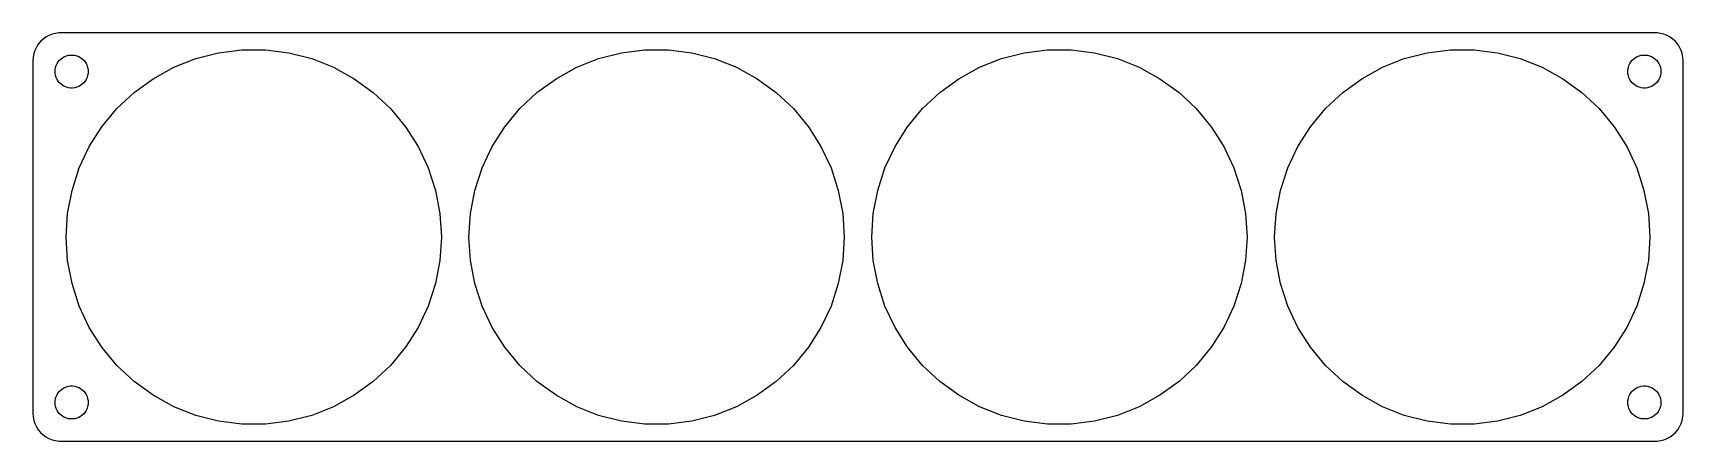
# Model space of a CAD drawing. Header units: metres. Extents: x -150 to 150, y -37 to 37.
import ezdxf

# ---------------------------------------------------------------- set-up
doc = ezdxf.new("R2010")
doc.units = ezdxf.units.M

msp = doc.modelspace()

# ---------------------------------------------------------------- linework, layer by layer
for p, q in [((-147.179, 36.2216), (-147.687, 35.8526)), ((-146.629, 36.5241), (-147.179, 36.2216)), ((-146.045, 36.7553), (-146.629, 36.5241)), ((-145.437, 36.9114), (-146.045, 36.7553)), ((-144.814, 36.9901), (-145.437, 36.9114)), ((144.814, 36.9901), (-144.814, 36.9901)), ((145.437, 36.9114), (144.814, 36.9901)), ((146.045, 36.7553), (145.437, 36.9114)), ((146.629, 36.5241), (146.045, 36.7553)), ((147.179, 36.2216), (146.629, 36.5241)), ((147.687, 35.8526), (147.179, 36.2216)), ((-149.343, 33.2434), (-149.461, 32.6267)), ((-149.149, 33.8406), (-149.343, 33.2434)), ((-148.882, 34.4088), (-149.149, 33.8406)), ((-148.545, 34.9389), (-148.882, 34.4088)), ((-148.145, 35.4227), (-148.545, 34.9389)), ((-147.687, 35.8526), (-148.145, 35.4227)), ((-143.427, 32.8532), (-143.062, 32.9469)), ((-143.062, 32.9469), (-142.688, 32.9941)), ((-142.688, 32.9941), (-142.312, 32.9941)), ((-142.312, 32.9941), (-141.938, 32.9469)), ((-141.938, 32.9469), (-141.573, 32.8532)), ((-120.007, 32.3359), (-115.871, 33.3978)), ((-115.871, 33.3978), (-111.635, 33.9329)), ((-111.635, 33.9329), (-107.365, 33.9329)), ((-107.365, 33.9329), (-103.129, 33.3978)), ((-103.129, 33.3978), (-98.9934, 32.3359)), ((-47.0066, 32.3359), (-42.871, 33.3978)), ((-42.871, 33.3978), (-38.6349, 33.9329)), ((-38.6349, 33.9329), (-34.3651, 33.9329)), ((-34.3651, 33.9329), (-30.129, 33.3978)), ((-30.129, 33.3978), (-25.9934, 32.3359)), ((25.9934, 32.3359), (30.129, 33.3978)), ((30.129, 33.3978), (34.3651, 33.9329)), ((34.3651, 33.9329), (38.6349, 33.9329)), ((38.6349, 33.9329), (42.871, 33.3978)), ((42.871, 33.3978), (47.0066, 32.3359)), ((98.9934, 32.3359), (103.129, 33.3978)), ((103.129, 33.3978), (107.365, 33.9329)), ((107.365, 33.9329), (111.635, 33.9329)), ((111.635, 33.9329), (115.871, 33.3978)), ((115.871, 33.3978), (120.007, 32.3359)), ((141.573, 32.8532), (141.938, 32.9469)), ((141.938, 32.9469), (142.312, 32.9941)), ((142.312, 32.9941), (142.688, 32.9941)), ((142.688, 32.9941), (143.062, 32.9469)), ((143.062, 32.9469), (143.427, 32.8532)), ((148.145, 35.4227), (147.687, 35.8526)), ((148.545, 34.9389), (148.145, 35.4227)), ((148.882, 34.4088), (148.545, 34.9389)), ((149.149, 33.8406), (148.882, 34.4088)), ((149.343, 33.2434), (149.149, 33.8406)), ((149.461, 32.6267), (149.343, 33.2434)), ((-149.461, 32.6267), (-149.5, 32)), ((-149.5, 32), (-149.5, -32)), ((-145.5, 30), (-145.476, 30.376)), ((-145.476, 29.624), (-145.5, 30)), ((-145.476, 30.376), (-145.406, 30.7461)), ((-145.406, 30.7461), (-145.289, 31.1044)), ((-145.289, 31.1044), (-145.129, 31.4453)), ((-145.129, 31.4453), (-144.927, 31.7634)), ((-144.927, 31.7634), (-144.687, 32.0536)), ((-144.687, 32.0536), (-144.412, 32.3115)), ((-144.412, 32.3115), (-144.107, 32.533)), ((-144.107, 32.533), (-143.777, 32.7145)), ((-143.777, 32.7145), (-143.427, 32.8532)), ((-141.573, 32.8532), (-141.223, 32.7145)), ((-141.223, 32.7145), (-140.893, 32.533)), ((-140.893, 32.533), (-140.588, 32.3115)), ((-140.588, 32.3115), (-140.313, 32.0536)), ((-140.313, 32.0536), (-140.073, 31.7634)), ((-140.073, 31.7634), (-139.871, 31.4453)), ((-139.871, 31.4453), (-139.711, 31.1044)), ((-139.711, 31.1044), (-139.594, 30.7461)), ((-139.594, 30.7461), (-139.524, 30.376)), ((-139.524, 30.376), (-139.5, 30)), ((-139.5, 30), (-139.524, 29.624)), ((-127.718, 28.7071), (-123.976, 30.7641)), ((-123.976, 30.7641), (-120.007, 32.3359)), ((-98.9934, 32.3359), (-95.0235, 30.7641)), ((-95.0235, 30.7641), (-91.2819, 28.7071)), ((-54.7181, 28.7071), (-50.9765, 30.7641)), ((-50.9765, 30.7641), (-47.0066, 32.3359)), ((-25.9934, 32.3359), (-22.0235, 30.7641)), ((-22.0235, 30.7641), (-18.2819, 28.7071)), ((18.2819, 28.7071), (22.0235, 30.7641)), ((22.0235, 30.7641), (25.9934, 32.3359)), ((47.0066, 32.3359), (50.9765, 30.7641)), ((50.9765, 30.7641), (54.7181, 28.7071)), ((91.2819, 28.7071), (95.0235, 30.7641)), ((95.0235, 30.7641), (98.9934, 32.3359)), ((120.007, 32.3359), (123.976, 30.7641)), ((123.976, 30.7641), (127.718, 28.7071)), ((139.5, 30), (139.524, 30.376)), ((139.524, 29.624), (139.5, 30)), ((139.524, 30.376), (139.594, 30.7461)), ((139.594, 30.7461), (139.711, 31.1044)), ((139.711, 31.1044), (139.871, 31.4453)), ((139.871, 31.4453), (140.073, 31.7634)), ((140.073, 31.7634), (140.313, 32.0536)), ((140.313, 32.0536), (140.588, 32.3115)), ((140.588, 32.3115), (140.893, 32.533)), ((140.893, 32.533), (141.223, 32.7145)), ((141.223, 32.7145), (141.573, 32.8532)), ((143.427, 32.8532), (143.777, 32.7145)), ((143.777, 32.7145), (144.107, 32.533)), ((144.107, 32.533), (144.412, 32.3115)), ((144.412, 32.3115), (144.687, 32.0536)), ((144.687, 32.0536), (144.927, 31.7634)), ((144.927, 31.7634), (145.129, 31.4453)), ((145.129, 31.4453), (145.289, 31.1044)), ((145.289, 31.1044), (145.406, 30.7461)), ((145.406, 30.7461), (145.476, 30.376)), ((145.476, 30.376), (145.5, 30)), ((145.5, 30), (145.476, 29.624)), ((149.5, 32), (149.461, 32.6267)), ((149.5, -32), (149.5, 32)), ((-145.406, 29.2539), (-145.476, 29.624)), ((-145.289, 28.8956), (-145.406, 29.2539)), ((-145.129, 28.5547), (-145.289, 28.8956)), ((-144.927, 28.2366), (-145.129, 28.5547)), ((-144.687, 27.9464), (-144.927, 28.2366)), ((-144.412, 27.6884), (-144.687, 27.9464)), ((-144.107, 27.467), (-144.412, 27.6884)), ((-143.777, 27.2855), (-144.107, 27.467)), ((-143.427, 27.1468), (-143.777, 27.2855)), ((-143.062, 27.0531), (-143.427, 27.1468)), ((-142.688, 27.0059), (-143.062, 27.0531)), ((-142.312, 27.0059), (-142.688, 27.0059)), ((-141.938, 27.0531), (-142.312, 27.0059)), ((-141.573, 27.1468), (-141.938, 27.0531)), ((-141.223, 27.2855), (-141.573, 27.1468)), ((-140.893, 27.467), (-141.223, 27.2855)), ((-140.588, 27.6884), (-140.893, 27.467)), ((-140.313, 27.9464), (-140.588, 27.6884)), ((-140.073, 28.2366), (-140.313, 27.9464)), ((-139.871, 28.5547), (-140.073, 28.2366)), ((-139.711, 28.8956), (-139.871, 28.5547)), ((-139.594, 29.2539), (-139.711, 28.8956)), ((-139.524, 29.624), (-139.594, 29.2539)), ((-131.172, 26.1974), (-127.718, 28.7071)), ((-91.2819, 28.7071), (-87.8276, 26.1974)), ((-58.1724, 26.1974), (-54.7181, 28.7071)), ((-18.2819, 28.7071), (-14.8276, 26.1974)), ((14.8276, 26.1974), (18.2819, 28.7071)), ((54.7181, 28.7071), (58.1724, 26.1974)), ((87.8276, 26.1974), (91.2819, 28.7071)), ((127.718, 28.7071), (131.172, 26.1974)), ((139.594, 29.2539), (139.524, 29.624)), ((139.711, 28.8956), (139.594, 29.2539)), ((139.871, 28.5547), (139.711, 28.8956)), ((140.073, 28.2366), (139.871, 28.5547)), ((140.313, 27.9464), (140.073, 28.2366)), ((140.588, 27.6884), (140.313, 27.9464)), ((140.893, 27.467), (140.588, 27.6884)), ((141.223, 27.2855), (140.893, 27.467)), ((141.573, 27.1468), (141.223, 27.2855)), ((141.938, 27.0531), (141.573, 27.1468)), ((142.312, 27.0059), (141.938, 27.0531)), ((142.688, 27.0059), (142.312, 27.0059)), ((143.062, 27.0531), (142.688, 27.0059)), ((143.427, 27.1468), (143.062, 27.0531)), ((143.777, 27.2855), (143.427, 27.1468)), ((144.107, 27.467), (143.777, 27.2855)), ((144.412, 27.6884), (144.107, 27.467)), ((144.687, 27.9464), (144.412, 27.6884)), ((144.927, 28.2366), (144.687, 27.9464)), ((145.129, 28.5547), (144.927, 28.2366)), ((145.289, 28.8956), (145.129, 28.5547)), ((145.406, 29.2539), (145.289, 28.8956)), ((145.476, 29.624), (145.406, 29.2539)), ((-134.285, 23.2746), (-131.172, 26.1974)), ((-87.8276, 26.1974), (-84.7151, 23.2746)), ((-61.2849, 23.2746), (-58.1724, 26.1974)), ((-14.8276, 26.1974), (-11.7151, 23.2746)), ((11.7151, 23.2746), (14.8276, 26.1974)), ((58.1724, 26.1974), (61.2849, 23.2746)), ((84.7151, 23.2746), (87.8276, 26.1974)), ((131.172, 26.1974), (134.285, 23.2746)), ((-137.007, 19.9847), (-134.285, 23.2746)), ((-84.7151, 23.2746), (-81.9934, 19.9847)), ((-64.0066, 19.9847), (-61.2849, 23.2746)), ((-11.7151, 23.2746), (-8.99341, 19.9847)), ((8.99341, 19.9847), (11.7151, 23.2746)), ((61.2849, 23.2746), (64.0066, 19.9847)), ((81.9934, 19.9847), (84.7151, 23.2746)), ((134.285, 23.2746), (137.007, 19.9847)), ((-139.294, 16.3796), (-137.007, 19.9847)), ((-81.9934, 19.9847), (-79.7056, 16.3796)), ((-66.2944, 16.3796), (-64.0066, 19.9847)), ((-8.99341, 19.9847), (-6.70557, 16.3796)), ((6.70557, 16.3796), (8.99341, 19.9847)), ((64.0066, 19.9847), (66.2944, 16.3796)), ((79.7056, 16.3796), (81.9934, 19.9847)), ((137.007, 19.9847), (139.294, 16.3796)), ((-141.112, 12.5162), (-139.294, 16.3796)), ((-79.7056, 16.3796), (-77.8876, 12.5162)), ((-68.1124, 12.5162), (-66.2944, 16.3796)), ((-6.70557, 16.3796), (-4.88759, 12.5162)), ((4.88759, 12.5162), (6.70557, 16.3796)), ((66.2944, 16.3796), (68.1124, 12.5162)), ((77.8876, 12.5162), (79.7056, 16.3796)), ((139.294, 16.3796), (141.112, 12.5162)), ((-142.432, 8.45544), (-141.112, 12.5162)), ((-77.8876, 12.5162), (-76.5682, 8.45544)), ((-69.4318, 8.45544), (-68.1124, 12.5162)), ((-4.88759, 12.5162), (-3.56816, 8.45544)), ((3.56816, 8.45544), (4.88759, 12.5162)), ((68.1124, 12.5162), (69.4318, 8.45544)), ((76.5682, 8.45544), (77.8876, 12.5162)), ((141.112, 12.5162), (142.432, 8.45544)), ((-143.232, 4.26132), (-142.432, 8.45544)), ((-76.5682, 8.45544), (-75.7681, 4.26132)), ((-70.2319, 4.26132), (-69.4318, 8.45544)), ((-3.56816, 8.45544), (-2.7681, 4.26132)), ((2.7681, 4.26132), (3.56816, 8.45544)), ((69.4318, 8.45544), (70.2319, 4.26132)), ((75.7681, 4.26132), (76.5682, 8.45544)), ((142.432, 8.45544), (143.232, 4.26132)), ((-143.5, 0), (-143.232, 4.26132)), ((-75.7681, 4.26132), (-75.5, 0)), ((-70.5, 0), (-70.2319, 4.26132)), ((-2.7681, 4.26132), (-2.5, 0)), ((2.5, 0), (2.7681, 4.26132)), ((70.2319, 4.26132), (70.5, 0)), ((75.5, 0), (75.7681, 4.26132)), ((143.232, 4.26132), (143.5, 0)), ((-143.232, -4.26132), (-143.5, 0)), ((-75.5, 0), (-75.7681, -4.26132)), ((-70.2319, -4.26132), (-70.5, 0)), ((-2.5, 0), (-2.7681, -4.26132)), ((2.7681, -4.26132), (2.5, 0)), ((70.5, 0), (70.2319, -4.26132)), ((75.7681, -4.26132), (75.5, 0)), ((143.5, 0), (143.232, -4.26132)), ((-142.432, -8.45544), (-143.232, -4.26132)), ((-75.7681, -4.26132), (-76.5682, -8.45544)), ((-69.4318, -8.45544), (-70.2319, -4.26132)), ((-2.7681, -4.26132), (-3.56816, -8.45544)), ((3.56816, -8.45544), (2.7681, -4.26132)), ((70.2319, -4.26132), (69.4318, -8.45544)), ((76.5682, -8.45544), (75.7681, -4.26132)), ((143.232, -4.26132), (142.432, -8.45544)), ((-141.112, -12.5162), (-142.432, -8.45544)), ((-76.5682, -8.45544), (-77.8876, -12.5162)), ((-68.1124, -12.5162), (-69.4318, -8.45544)), ((-3.56816, -8.45544), (-4.88759, -12.5162)), ((4.88759, -12.5162), (3.56816, -8.45544)), ((69.4318, -8.45544), (68.1124, -12.5162)), ((77.8876, -12.5162), (76.5682, -8.45544)), ((142.432, -8.45544), (141.112, -12.5162)), ((-139.294, -16.3796), (-141.112, -12.5162)), ((-77.8876, -12.5162), (-79.7056, -16.3796)), ((-66.2944, -16.3796), (-68.1124, -12.5162)), ((-4.88759, -12.5162), (-6.70557, -16.3796)), ((6.70557, -16.3796), (4.88759, -12.5162)), ((68.1124, -12.5162), (66.2944, -16.3796)), ((79.7056, -16.3796), (77.8876, -12.5162)), ((141.112, -12.5162), (139.294, -16.3796)), ((-137.007, -19.9847), (-139.294, -16.3796)), ((-79.7056, -16.3796), (-81.9934, -19.9847)), ((-64.0066, -19.9847), (-66.2944, -16.3796)), ((-6.70557, -16.3796), (-8.99341, -19.9847)), ((8.99341, -19.9847), (6.70557, -16.3796)), ((66.2944, -16.3796), (64.0066, -19.9847)), ((81.9934, -19.9847), (79.7056, -16.3796)), ((139.294, -16.3796), (137.007, -19.9847)), ((-134.285, -23.2746), (-137.007, -19.9847)), ((-81.9934, -19.9847), (-84.7151, -23.2746)), ((-61.2849, -23.2746), (-64.0066, -19.9847)), ((-8.99341, -19.9847), (-11.7151, -23.2746)), ((11.7151, -23.2746), (8.99341, -19.9847)), ((64.0066, -19.9847), (61.2849, -23.2746)), ((84.7151, -23.2746), (81.9934, -19.9847)), ((137.007, -19.9847), (134.285, -23.2746)), ((-131.172, -26.1974), (-134.285, -23.2746)), ((-84.7151, -23.2746), (-87.8276, -26.1974)), ((-58.1724, -26.1974), (-61.2849, -23.2746)), ((-11.7151, -23.2746), (-14.8276, -26.1974)), ((14.8276, -26.1974), (11.7151, -23.2746)), ((61.2849, -23.2746), (58.1724, -26.1974)), ((87.8276, -26.1974), (84.7151, -23.2746)), ((134.285, -23.2746), (131.172, -26.1974)), ((-127.718, -28.7071), (-131.172, -26.1974)), ((-87.8276, -26.1974), (-91.2819, -28.7071)), ((-54.7181, -28.7071), (-58.1724, -26.1974)), ((-14.8276, -26.1974), (-18.2819, -28.7071)), ((18.2819, -28.7071), (14.8276, -26.1974)), ((58.1724, -26.1974), (54.7181, -28.7071)), ((91.2819, -28.7071), (87.8276, -26.1974)), ((131.172, -26.1974), (127.718, -28.7071)), ((-145.5, -30), (-145.476, -29.624)), ((-145.476, -29.624), (-145.406, -29.2539)), ((-145.406, -29.2539), (-145.289, -28.8956)), ((-145.289, -28.8956), (-145.129, -28.5547)), ((-145.129, -28.5547), (-144.927, -28.2366)), ((-144.927, -28.2366), (-144.687, -27.9464)), ((-144.687, -27.9464), (-144.412, -27.6884)), ((-144.412, -27.6884), (-144.107, -27.467)), ((-144.107, -27.467), (-143.777, -27.2855)), ((-143.777, -27.2855), (-143.427, -27.1468)), ((-143.427, -27.1468), (-143.062, -27.0531)), ((-143.062, -27.0531), (-142.688, -27.0059)), ((-142.688, -27.0059), (-142.312, -27.0059)), ((-142.312, -27.0059), (-141.938, -27.0531)), ((-141.938, -27.0531), (-141.573, -27.1468)), ((-141.573, -27.1468), (-141.223, -27.2855)), ((-141.223, -27.2855), (-140.893, -27.467)), ((-140.893, -27.467), (-140.588, -27.6884)), ((-140.588, -27.6884), (-140.313, -27.9464)), ((-140.313, -27.9464), (-140.073, -28.2366)), ((-140.073, -28.2366), (-139.871, -28.5547)), ((-139.871, -28.5547), (-139.711, -28.8956)), ((-139.711, -28.8956), (-139.594, -29.2539)), ((-139.594, -29.2539), (-139.524, -29.624)), ((-139.524, -29.624), (-139.5, -30)), ((-123.976, -30.7641), (-127.718, -28.7071)), ((-91.2819, -28.7071), (-95.0235, -30.7641)), ((-50.9765, -30.7641), (-54.7181, -28.7071)), ((-18.2819, -28.7071), (-22.0235, -30.7641)), ((22.0235, -30.7641), (18.2819, -28.7071)), ((54.7181, -28.7071), (50.9765, -30.7641)), ((95.0235, -30.7641), (91.2819, -28.7071)), ((127.718, -28.7071), (123.976, -30.7641)), ((139.5, -30), (139.524, -29.624)), ((139.524, -29.624), (139.594, -29.2539)), ((139.594, -29.2539), (139.711, -28.8956)), ((139.711, -28.8956), (139.871, -28.5547)), ((139.871, -28.5547), (140.073, -28.2366)), ((140.073, -28.2366), (140.313, -27.9464)), ((140.313, -27.9464), (140.588, -27.6884)), ((140.588, -27.6884), (140.893, -27.467)), ((140.893, -27.467), (141.223, -27.2855)), ((141.223, -27.2855), (141.573, -27.1468)), ((141.573, -27.1468), (141.938, -27.0531)), ((141.938, -27.0531), (142.312, -27.0059)), ((142.312, -27.0059), (142.688, -27.0059)), ((142.688, -27.0059), (143.062, -27.0531)), ((143.062, -27.0531), (143.427, -27.1468)), ((143.427, -27.1468), (143.777, -27.2855)), ((143.777, -27.2855), (144.107, -27.467)), ((144.107, -27.467), (144.412, -27.6884)), ((144.412, -27.6884), (144.687, -27.9464)), ((144.687, -27.9464), (144.927, -28.2366)), ((144.927, -28.2366), (145.129, -28.5547)), ((145.129, -28.5547), (145.289, -28.8956)), ((145.289, -28.8956), (145.406, -29.2539)), ((145.406, -29.2539), (145.476, -29.624)), ((145.476, -29.624), (145.5, -30)), ((-149.5, -32), (-149.461, -32.6267)), ((-149.461, -32.6267), (-149.343, -33.2434)), ((-145.476, -30.376), (-145.5, -30)), ((-145.406, -30.7461), (-145.476, -30.376)), ((-145.289, -31.1044), (-145.406, -30.7461)), ((-145.129, -31.4453), (-145.289, -31.1044)), ((-144.927, -31.7634), (-145.129, -31.4453)), ((-144.687, -32.0536), (-144.927, -31.7634)), ((-144.412, -32.3115), (-144.687, -32.0536)), ((-144.107, -32.533), (-144.412, -32.3115)), ((-143.777, -32.7145), (-144.107, -32.533)), ((-143.427, -32.8532), (-143.777, -32.7145)), ((-143.062, -32.9469), (-143.427, -32.8532)), ((-141.573, -32.8532), (-141.938, -32.9469)), ((-141.223, -32.7145), (-141.573, -32.8532)), ((-140.893, -32.533), (-141.223, -32.7145)), ((-140.588, -32.3115), (-140.893, -32.533)), ((-140.313, -32.0536), (-140.588, -32.3115)), ((-140.073, -31.7634), (-140.313, -32.0536)), ((-139.871, -31.4453), (-140.073, -31.7634)), ((-139.711, -31.1044), (-139.871, -31.4453)), ((-139.594, -30.7461), (-139.711, -31.1044)), ((-139.524, -30.376), (-139.594, -30.7461)), ((-139.5, -30), (-139.524, -30.376)), ((-120.007, -32.3359), (-123.976, -30.7641)), ((-115.871, -33.3978), (-120.007, -32.3359)), ((-98.9934, -32.3359), (-103.129, -33.3978)), ((-95.0235, -30.7641), (-98.9934, -32.3359)), ((-47.0066, -32.3359), (-50.9765, -30.7641)), ((-42.871, -33.3978), (-47.0066, -32.3359)), ((-25.9934, -32.3359), (-30.129, -33.3978)), ((-22.0235, -30.7641), (-25.9934, -32.3359)), ((25.9934, -32.3359), (22.0235, -30.7641)), ((30.129, -33.3978), (25.9934, -32.3359)), ((47.0066, -32.3359), (42.871, -33.3978)), ((50.9765, -30.7641), (47.0066, -32.3359)), ((98.9934, -32.3359), (95.0235, -30.7641)), ((103.129, -33.3978), (98.9934, -32.3359)), ((120.007, -32.3359), (115.871, -33.3978)), ((123.976, -30.7641), (120.007, -32.3359)), ((139.524, -30.376), (139.5, -30)), ((139.594, -30.7461), (139.524, -30.376)), ((139.711, -31.1044), (139.594, -30.7461)), ((139.871, -31.4453), (139.711, -31.1044)), ((140.073, -31.7634), (139.871, -31.4453)), ((140.313, -32.0536), (140.073, -31.7634)), ((140.588, -32.3115), (140.313, -32.0536)), ((140.893, -32.533), (140.588, -32.3115)), ((141.223, -32.7145), (140.893, -32.533)), ((141.573, -32.8532), (141.223, -32.7145)), ((141.938, -32.9469), (141.573, -32.8532)), ((143.427, -32.8532), (143.062, -32.9469)), ((143.777, -32.7145), (143.427, -32.8532)), ((144.107, -32.533), (143.777, -32.7145)), ((144.412, -32.3115), (144.107, -32.533)), ((144.687, -32.0536), (144.412, -32.3115)), ((144.927, -31.7634), (144.687, -32.0536)), ((145.129, -31.4453), (144.927, -31.7634)), ((145.289, -31.1044), (145.129, -31.4453)), ((145.406, -30.7461), (145.289, -31.1044)), ((145.476, -30.376), (145.406, -30.7461)), ((145.5, -30), (145.476, -30.376)), ((149.343, -33.2434), (149.461, -32.6267)), ((149.461, -32.6267), (149.5, -32)), ((-149.343, -33.2434), (-149.149, -33.8406)), ((-149.149, -33.8406), (-148.882, -34.4088)), ((-148.882, -34.4088), (-148.545, -34.9389)), ((-148.545, -34.9389), (-148.145, -35.4227)), ((-148.145, -35.4227), (-147.687, -35.8526)), ((-147.687, -35.8526), (-147.179, -36.2216)), ((-142.688, -32.9941), (-143.062, -32.9469)), ((-142.312, -32.9941), (-142.688, -32.9941)), ((-141.938, -32.9469), (-142.312, -32.9941)), ((-111.635, -33.9329), (-115.871, -33.3978)), ((-107.365, -33.9329), (-111.635, -33.9329)), ((-103.129, -33.3978), (-107.365, -33.9329)), ((-38.6349, -33.9329), (-42.871, -33.3978)), ((-34.3651, -33.9329), (-38.6349, -33.9329)), ((-30.129, -33.3978), (-34.3651, -33.9329)), ((34.3651, -33.9329), (30.129, -33.3978)), ((38.6349, -33.9329), (34.3651, -33.9329)), ((42.871, -33.3978), (38.6349, -33.9329)), ((107.365, -33.9329), (103.129, -33.3978)), ((111.635, -33.9329), (107.365, -33.9329)), ((115.871, -33.3978), (111.635, -33.9329)), ((142.312, -32.9941), (141.938, -32.9469)), ((142.688, -32.9941), (142.312, -32.9941)), ((143.062, -32.9469), (142.688, -32.9941)), ((147.179, -36.2216), (147.687, -35.8526)), ((147.687, -35.8526), (148.145, -35.4227)), ((148.145, -35.4227), (148.545, -34.9389)), ((148.545, -34.9389), (148.882, -34.4088)), ((148.882, -34.4088), (149.149, -33.8406)), ((149.149, -33.8406), (149.343, -33.2434)), ((-147.179, -36.2216), (-146.629, -36.5241)), ((-146.629, -36.5241), (-146.045, -36.7553)), ((-146.045, -36.7553), (-145.437, -36.9114)), ((-145.437, -36.9114), (-144.814, -36.9901)), ((-144.814, -36.9901), (144.814, -36.9901)), ((144.814, -36.9901), (145.437, -36.9114)), ((145.437, -36.9114), (146.045, -36.7553)), ((146.045, -36.7553), (146.629, -36.5241)), ((146.629, -36.5241), (147.179, -36.2216))]:
    msp.add_line(p, q)

doc.saveas('drawing.dxf')
